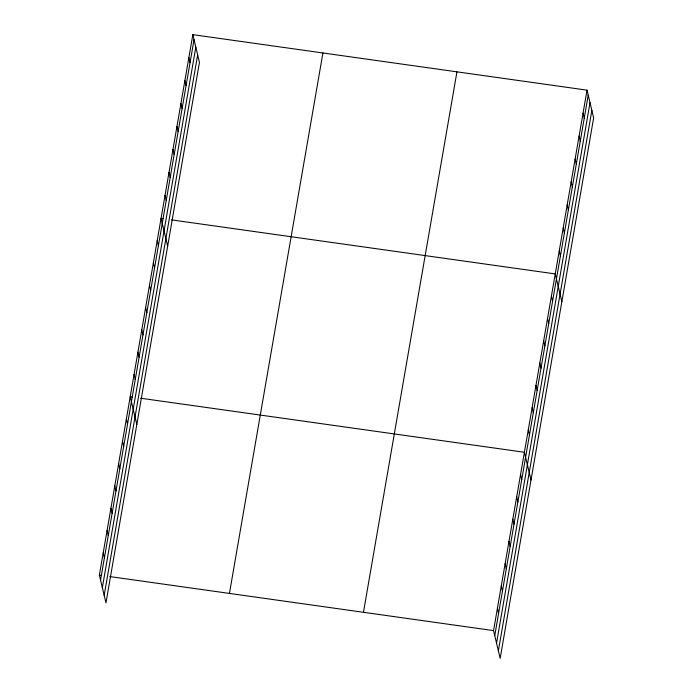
<?xml version="1.0" encoding="UTF-8"?>
<svg xmlns="http://www.w3.org/2000/svg" width="693" height="693" viewBox="0 0 693 693"><rect width="100%" height="100%" fill="white"/><g stroke="black" fill="none" stroke-linecap="round" stroke-linejoin="round"><path stroke-width="1.04" d="M192.836 34.65L199.445 62.387L105.968 602.841L99.359 575.103L192.836 34.65L587.032 90.159L593.641 117.897L500.164 658.35L493.555 630.613L587.032 90.159M100.554 580.11L194.031 39.657M102.339 587.612L195.816 47.159M104.184 595.339L197.661 54.886M229.444 593.416L322.921 52.971M363.47 612.291L456.947 71.838M494.75 635.62L588.227 95.166M496.535 643.121L590.012 102.668M498.371 650.848L591.857 110.395M163.141 218.693L161.053 218.408L167.663 246.145M171.466 219.872L555.249 273.917L561.858 301.654M132.294 397.046L130.206 396.751L136.816 424.488M140.618 398.215L524.402 452.26L531.011 479.998M99.359 575.103L101.438 575.398M109.763 576.567L493.555 630.613M583.056 113.132L584.251 118.139M579.088 136.097L580.275 141.103M575.112 159.069L576.307 164.076M571.136 182.034L572.331 187.049M567.169 205.007L568.364 210.014M563.192 227.971L564.388 232.987M559.225 250.944L560.412 255.951M551.394 296.206L552.59 301.212M547.539 318.503L548.726 323.51M543.684 340.791L544.871 345.807M539.821 363.089L541.016 368.096M535.966 385.377L537.162 390.393M532.111 407.675L533.307 412.681M528.257 429.972L529.452 434.979M520.547 474.558L521.742 479.565M516.692 496.846L517.879 501.862M512.829 519.144L514.024 524.151M508.974 541.432L510.169 546.448M505.119 563.73L506.314 568.736M501.264 586.027L502.46 591.034M497.409 608.315L498.605 613.322M188.868 57.623L190.055 62.63M184.892 80.587L186.088 85.594M180.916 103.56L182.112 108.567M176.949 126.524L178.144 131.54M172.973 149.497L174.168 154.504M169.005 172.462L170.192 177.477M165.029 195.435L166.225 200.442M157.198 240.696L158.394 245.703M153.344 262.993L154.539 268M149.489 285.282L150.684 290.298M145.634 307.579L146.829 312.586M141.779 329.868L142.966 334.884M137.924 352.165L139.111 357.172M134.061 374.463L135.256 379.469M126.351 419.048L127.547 424.055M122.496 441.337L123.692 446.353M118.642 463.634L119.837 468.641M114.787 485.923L115.974 490.939M110.932 508.22L112.119 513.227M107.068 530.517L108.264 535.524M103.214 552.806L104.409 557.813"/></g></svg>
